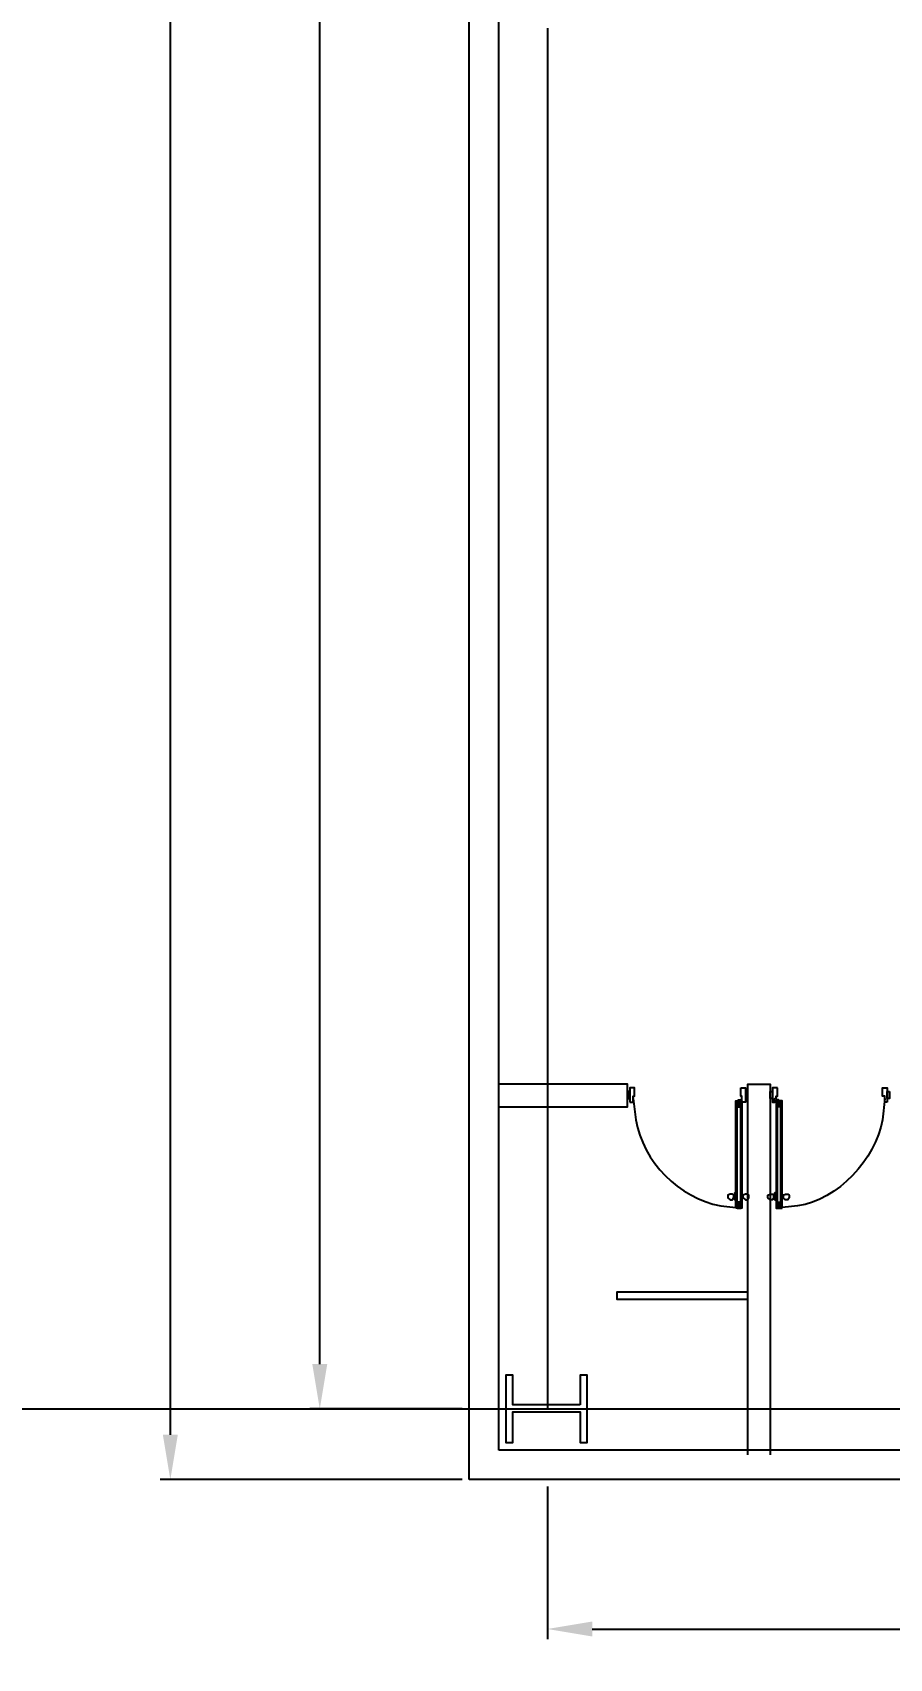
# Model space of a CAD drawing. Header units: millimetres. Extents: x -3 to 3438, y -2371 to 140.
# Drawn here: x 311.17 to 316.9, y 37.23 to 48.11 of the extents above; entities that cross this region are included whole.
import ezdxf

# ---------------------------------------------------------------- set-up
doc = ezdxf.new("R2010")
doc.units = ezdxf.units.MM
doc.linetypes.add('DASHDOT', pattern=[25.4, 12.7, -6.35, 0, -6.35])
doc.layers.get('0').update_dxf_attribs({"color": 3})
for name, color, linetype in [('1- 2', 223, 'Continuous'), ('1- muro de carga', 5, 'Continuous'), ('dim-75', 2, 'Continuous'), ('ejes', 140, 'DASHDOT'), ('PUERTAS', 2, 'Continuous')]:
    doc.layers.add(name, color=color, linetype=linetype)
doc.layers.add('2', color=223, linetype='Continuous', lineweight=5)
doc.styles.add('TEXTOS', font='romans.shx')
doc.dimstyles.new('DIM-75P', dxfattribs={"dimtxt": 0.3, "dimasz": 0.3, "dimexe": 0.0675, "dimexo": 0.0468, "dimgap": 0.0375, "dimtad": 0, "dimtih": 1, "dimtoh": 1, "dimzin": 0, "dimdsep": 46, "dimtxsty": 'TEXTOS', "dimcen": 0.3, "dimclrd": 1, "dimclre": 1, "dimclrt": 2, "dimadec": 0, "dimazin": 0, "dimtfac": 1, "dimtmove": 1, "dimatfit": 3, "dimldrblk": 'flecha', "dimfxl": 0.045, "dimtolj": 1, "dimtzin": 0, "dimlwd": -1, "dimlwe": -1, "dimarcsym": 0})

# ---------------------------------------------------------------- blocks, each defined once
blk = doc.blocks.new('*D59')
at = {"layer": 'Defpoints', "color": 0, "transparency": 16777216}
for p in [(314.089, 118.429), (312.089, 38.429), (314.089, 38.429)]:
    blk.add_point(p, dxfattribs=at)
at = {"layer": 'dim-75', "color": 1, "transparency": 16777216}
for p, q in [((314.042, 118.429), (312.022, 118.429)), ((312.089, 118.129), (312.089, 78.616)), ((312.089, 38.729), (312.089, 78.241)), ((314.042, 38.429), (312.022, 38.429))]:
    blk.add_line(p, q, dxfattribs=at)
for points in [[(312.039, 118.129), (312.139, 118.129), (312.089, 118.429)], [(312.039, 38.729), (312.139, 38.729), (312.089, 38.429)]]:
    blk.add_solid(points, dxfattribs=at)
at = {"layer": 'dim-75', "color": 2, "transparency": 16777216, "insert": (312.089, 78.429), "char_height": 0.3, "attachment_point": 5, "style": 'TEXTOS'}
blk.add_mtext('\\A1;80.00', dxfattribs=at)
blk = doc.blocks.new('flecha')
at = {"ltscale": 6}
for points in [[(-0.021, 0.03), (-0.106, 0.13), (-0.124, 0.055), (-0.124, 0.212)], [(-0.021, -0.03), (-0.106, -0.13), (-0.124, -0.055), (-0.124, -0.212)]]:
    blk.add_hatch(color=256, dxfattribs=at).paths.add_polyline_path(points)
for p, q in [((0.009, -0.017), (-0.137, 0.242)), ((0.009, 0.017), (-0.137, -0.242)), ((-0.127, 0.244), (-0.127, 0.025)), ((-0.127, 0.025), (-0.104, 0.122)), ((0, 0), (-0.104, 0.122)), ((0, 0), (-0.104, -0.122)), ((-0.127, -0.025), (-0.127, -0.244)), ((-0.127, -0.025), (-0.104, -0.122))]:
    blk.add_line(p, q, dxfattribs=at)
for points in [[(-0.021, 0.03), (-0.106, 0.13), (-0.124, 0.055), (-0.124, 0.212)], [(-0.021, -0.03), (-0.106, -0.13), (-0.124, -0.055), (-0.124, -0.212)]]:
    blk.add_lwpolyline(points, close=True, dxfattribs=at)
blk = doc.blocks.new('*D60')
at = {"layer": 'Defpoints', "color": 0, "transparency": 16777216}
for p in [(313.089, 63.413), (314.089, 63.413), (314.089, 38.902)]:
    blk.add_point(p, dxfattribs=at)
at = {"layer": 'dim-75', "color": 1, "transparency": 16777216}
for p, q in [((314.042, 63.413), (313.022, 63.413)), ((313.089, 63.113), (313.089, 51.345)), ((313.089, 39.202), (313.089, 50.97)), ((314.042, 38.902), (313.022, 38.902))]:
    blk.add_line(p, q, dxfattribs=at)
for points in [[(313.039, 63.113), (313.139, 63.113), (313.089, 63.413)], [(313.039, 39.202), (313.139, 39.202), (313.089, 38.902)]]:
    blk.add_solid(points, dxfattribs=at)
at = {"layer": 'dim-75', "color": 2, "transparency": 16777216, "insert": (313.089, 51.158), "char_height": 0.3, "attachment_point": 5, "style": 'TEXTOS'}
blk.add_mtext('\\A1;24.51', dxfattribs=at)
blk = doc.blocks.new('*D18')
at = {"layer": 'Defpoints', "color": 0, "transparency": 16777216}
for p in [(314.612, 38.429), (324.62, 38.429), (324.62, 37.429)]:
    blk.add_point(p, dxfattribs=at)
at = {"layer": 'dim-75', "color": 1, "transparency": 16777216}
for p, q in [((314.612, 38.382), (314.612, 37.361)), ((324.62, 38.382), (324.62, 37.361)), ((314.912, 37.429), (319, 37.429)), ((324.32, 37.429), (320.232, 37.429))]:
    blk.add_line(p, q, dxfattribs=at)
for points in [[(314.912, 37.479), (314.912, 37.379), (314.612, 37.429)], [(324.32, 37.479), (324.32, 37.379), (324.62, 37.429)]]:
    blk.add_solid(points, dxfattribs=at)
at = {"layer": 'dim-75', "color": 2, "transparency": 16777216, "insert": (319.616, 37.429), "char_height": 0.3, "attachment_point": 5, "style": 'TEXTOS'}
blk.add_mtext('\\A1;10.00', dxfattribs=at)

msp = doc.modelspace()

# ---------------------------------------------------------------- linework, layer by layer
at = {"layer": '1- 2', "lineweight": 25}
msp.add_lwpolyline([(314.832, 38.93), (314.381, 38.93), (314.381, 39.128), (314.334, 39.128), (314.334, 38.677), (314.381, 38.677), (314.381, 38.883), (314.832, 38.883), (314.832, 38.677), (314.879, 38.677), (314.879, 39.128), (314.832, 39.128), (314.832, 38.93)], dxfattribs=at)
msp.add_lwpolyline([(314.832, 38.93), (314.381, 38.93), (314.381, 39.128), (314.334, 39.128), (314.334, 38.677), (314.381, 38.677), (314.381, 38.883), (314.832, 38.883), (314.832, 38.677), (314.879, 38.677), (314.879, 39.128), (314.832, 39.128), (314.832, 38.93)], dxfattribs=at)
at = {"layer": '1- muro de carga', "lineweight": 25}
msp.add_lwpolyline([(314.089, 38.429), (314.089, 118.429), (455.171, 118.429), (476.656, 38.429)], close=True, dxfattribs=at)
for points in [[(320.179, 38.626), (314.287, 38.626), (314.287, 118.231), (455.012, 118.231), (476.395, 38.626), (321.38, 38.626)], [(314.287, 40.925), (315.148, 40.925), (315.148, 41.075), (314.287, 41.075)], [(315.953, 38.594), (315.953, 41.075), (316.103, 41.075), (316.103, 38.594)]]:
    msp.add_lwpolyline(points, dxfattribs=at)
at = {"layer": '2', "lineweight": 25}
msp.add_lwpolyline([(315.953, 39.684), (315.076, 39.684), (315.076, 39.637), (315.953, 39.637)], dxfattribs=at)
at = {"layer": 'ejes'}
for p, q in [((314.612, 124.645), (314.612, 38.902)), ((306.08, 38.902), (476.538, 38.902))]:
    msp.add_line(p, q, dxfattribs=at)
at = {"layer": 'PUERTAS', "lineweight": 25}
for points in [[(315.163, 40.956), (315.187, 40.956), (315.187, 40.996), (315.195, 40.996), (315.195, 41.051), (315.163, 41.051), (315.163, 40.956)], [(315.906, 41.051), (315.937, 41.051), (315.937, 40.956), (315.914, 40.956), (315.914, 40.996), (315.906, 40.996), (315.906, 41.051)], [(316.151, 41.051), (316.119, 41.051), (316.119, 40.956), (316.135, 40.956), (316.135, 40.98), (316.143, 40.98), (316.143, 40.996), (316.151, 40.996), (316.151, 41.051)], [(316.885, 40.956), (316.87, 40.956), (316.87, 40.996), (316.854, 40.996), (316.854, 41.051), (316.885, 41.051), (316.885, 40.956)], [(315.148, 41.027), (315.148, 40.98), (315.163, 40.98), (315.163, 41.027), (315.148, 41.027)], [(315.148, 40.98), (315.148, 40.98)], [(315.874, 40.245), (315.874, 40.964), (315.914, 40.964), (315.914, 40.245), (315.874, 40.245)], [(315.906, 40.925), (315.906, 40.964), (315.882, 40.964), (315.882, 40.925), (315.906, 40.925)], [(315.882, 40.925), (315.906, 40.964)], [(315.906, 40.925), (315.882, 40.964)], [(315.882, 40.285), (315.882, 40.925)], [(315.906, 40.964), (315.89, 40.964), (315.89, 40.972), (315.906, 40.972)], [(315.906, 40.285), (315.906, 40.925)], [(315.914, 40.964), (315.914, 40.972)], [(315.937, 41.027), (315.937, 40.98), (315.953, 40.98), (315.953, 41.027), (315.937, 41.027)], [(315.937, 40.98), (315.937, 40.98)], [(316.119, 41.027), (316.119, 40.98), (316.103, 40.98), (316.103, 41.027), (316.119, 41.027)], [(316.119, 40.98), (316.119, 40.98)], [(316.143, 40.964), (316.159, 40.964), (316.159, 40.972), (316.143, 40.972)], [(316.182, 40.245), (316.182, 40.964), (316.143, 40.964), (316.143, 40.245), (316.182, 40.245)], [(316.151, 40.925), (316.151, 40.964), (316.174, 40.964), (316.174, 40.925), (316.151, 40.925)], [(316.174, 40.925), (316.151, 40.964)], [(316.151, 40.925), (316.174, 40.964)], [(316.151, 40.285), (316.151, 40.925)], [(316.174, 40.285), (316.174, 40.925)], [(316.901, 41.027), (316.901, 40.98), (316.885, 40.98), (316.885, 41.027), (316.901, 41.027)], [(316.901, 40.98), (316.901, 40.98)], [(315.858, 40.332), (315.851, 40.34), (315.835, 40.34), (315.819, 40.332), (315.819, 40.316), (315.835, 40.301), (315.851, 40.301), (315.858, 40.316)], [(315.858, 40.332), (315.866, 40.332)], [(315.858, 40.324), (315.866, 40.324)], [(315.858, 40.324), (315.866, 40.324)], [(315.866, 40.34), (315.874, 40.34)], [(315.866, 40.34), (315.874, 40.34)], [(315.866, 40.332), (315.874, 40.332)], [(315.866, 40.332), (315.874, 40.332)], [(315.866, 40.324), (315.874, 40.324)], [(315.866, 40.316), (315.874, 40.316)], [(315.866, 40.316), (315.874, 40.316)], [(315.866, 40.308), (315.874, 40.308)], [(315.866, 40.301), (315.874, 40.301)], [(315.882, 40.245), (315.906, 40.285)], [(315.882, 40.285), (315.906, 40.245), (315.906, 40.285), (315.882, 40.285), (315.882, 40.245), (315.906, 40.245)], [(315.914, 40.332), (315.914, 40.34), (315.914, 40.348), (315.914, 40.356)], [(315.914, 40.301), (315.914, 40.348)], [(315.914, 40.316), (315.914, 40.324), (315.914, 40.332), (315.914, 40.34), (315.914, 40.348)], [(315.914, 40.34), (315.914, 40.348)], [(315.922, 40.332), (315.914, 40.332)], [(315.922, 40.324), (315.914, 40.324)], [(315.922, 40.324), (315.914, 40.324)], [(315.914, 40.301), (315.914, 40.308), (315.914, 40.316), (315.914, 40.324)], [(315.914, 40.308), (315.914, 40.316)], [(315.914, 40.301), (315.914, 40.308)], [(315.922, 40.316), (315.937, 40.301), (315.953, 40.301), (315.961, 40.316), (315.961, 40.332), (315.953, 40.34), (315.937, 40.34), (315.922, 40.332)], [(316.127, 40.316), (316.119, 40.301), (316.103, 40.301), (316.087, 40.316), (316.087, 40.332), (316.103, 40.34), (316.119, 40.34), (316.127, 40.332)], [(316.127, 40.332), (316.135, 40.332)], [(316.127, 40.324), (316.135, 40.324)], [(316.127, 40.324), (316.135, 40.324)], [(316.135, 40.301), (316.135, 40.348)], [(316.135, 40.34), (316.143, 40.34)], [(316.135, 40.34), (316.143, 40.34)], [(316.135, 40.332), (316.143, 40.332)], [(316.135, 40.332), (316.143, 40.332)], [(316.135, 40.324), (316.143, 40.324)], [(316.135, 40.316), (316.143, 40.316)], [(316.135, 40.316), (316.143, 40.316)], [(316.135, 40.308), (316.143, 40.308)], [(316.135, 40.301), (316.143, 40.301)], [(316.174, 40.245), (316.151, 40.285)], [(316.174, 40.285), (316.151, 40.245), (316.151, 40.285), (316.174, 40.285), (316.174, 40.245), (316.151, 40.245)], [(316.182, 40.34), (316.182, 40.348), (316.182, 40.356)], [(316.182, 40.34), (316.182, 40.348)], [(316.182, 40.332), (316.182, 40.34), (316.182, 40.348)], [(316.182, 40.301), (316.182, 40.348)], [(316.182, 40.332), (316.182, 40.34)], [(316.19, 40.332), (316.182, 40.332)], [(316.182, 40.324), (316.182, 40.332)], [(316.19, 40.324), (316.182, 40.324)], [(316.19, 40.324), (316.182, 40.324)], [(316.182, 40.316), (316.182, 40.324)], [(316.182, 40.301), (316.182, 40.308), (316.182, 40.316), (316.182, 40.324)], [(316.182, 40.308), (316.182, 40.316)], [(316.19, 40.332), (316.206, 40.34), (316.222, 40.34), (316.23, 40.332), (316.23, 40.316), (316.222, 40.301), (316.206, 40.301), (316.19, 40.316)]]:
    msp.add_lwpolyline(points, dxfattribs=at)
for points, knots in [([(315.187, 40.98), (315.187, 40.98), (315.203, 40.838), (315.203, 40.838), (315.252, 40.555), (315.491, 40.315), (315.772, 40.261), (315.772, 40.261), (315.914, 40.245), (315.914, 40.245)], [0, 0, 0, 0, 1, 1, 1, 2, 2, 2, 3, 3, 3, 3]), ([(316.87, 40.98), (316.87, 40.98), (316.854, 40.838), (316.854, 40.838), (316.807, 40.571), (316.558, 40.303), (316.285, 40.261), (316.285, 40.261), (316.143, 40.245), (316.143, 40.245)], [0, 0, 0, 0, 1, 1, 1, 2, 2, 2, 3, 3, 3, 3]), ([(315.858, 40.332), (315.858, 40.332), (315.866, 40.332), (315.866, 40.332), (315.866, 40.332), (315.858, 40.332), (315.858, 40.332), (315.858, 40.332), (315.858, 40.316), (315.858, 40.316)], [0, 0, 0, 0, 1, 1, 1, 2, 2, 2, 3, 3, 3, 3]), ([(315.858, 40.316), (315.858, 40.316), (315.866, 40.316), (315.866, 40.316), (315.866, 40.316), (315.858, 40.316), (315.858, 40.316), (315.858, 40.316), (315.866, 40.316), (315.866, 40.316)], [0, 0, 0, 0, 1, 1, 1, 2, 2, 2, 3, 3, 3, 3]), ([(315.866, 40.348), (315.866, 40.348), (315.874, 40.348), (315.874, 40.348), (315.874, 40.348), (315.866, 40.348), (315.866, 40.348), (315.866, 40.348), (315.874, 40.348), (315.874, 40.348), (315.874, 40.348), (315.866, 40.348), (315.866, 40.348), (315.866, 40.348), (315.874, 40.348), (315.874, 40.348), (315.874, 40.348), (315.866, 40.348), (315.866, 40.348), (315.866, 40.348), (315.874, 40.348), (315.874, 40.348), (315.874, 40.348), (315.866, 40.348), (315.866, 40.348)], [0, 0, 0, 0, 1, 1, 1, 2, 2, 2, 3, 3, 3, 4, 4, 4, 5, 5, 5, 6, 6, 6, 7, 7, 7, 8, 8, 8, 8]), ([(315.866, 40.301), (315.866, 40.301), (315.874, 40.301), (315.874, 40.301), (315.874, 40.301), (315.866, 40.301), (315.866, 40.301), (315.866, 40.301), (315.874, 40.301), (315.874, 40.301), (315.874, 40.301), (315.866, 40.301), (315.866, 40.301), (315.866, 40.301), (315.874, 40.301), (315.874, 40.301), (315.874, 40.301), (315.866, 40.301), (315.866, 40.301), (315.866, 40.301), (315.874, 40.301), (315.874, 40.301), (315.874, 40.301), (315.866, 40.301), (315.866, 40.301), (315.866, 40.301), (315.866, 40.348), (315.866, 40.348)], [0, 0, 0, 0, 1, 1, 1, 2, 2, 2, 3, 3, 3, 4, 4, 4, 5, 5, 5, 6, 6, 6, 7, 7, 7, 8, 8, 8, 9, 9, 9, 9]), ([(315.866, 40.34), (315.866, 40.34), (315.874, 40.34), (315.874, 40.34), (315.874, 40.34), (315.866, 40.34), (315.866, 40.34), (315.866, 40.34), (315.874, 40.34), (315.874, 40.34)], [0, 0, 0, 0, 1, 1, 1, 2, 2, 2, 3, 3, 3, 3]), ([(315.866, 40.308), (315.866, 40.308), (315.874, 40.308), (315.874, 40.308), (315.874, 40.308), (315.866, 40.308), (315.866, 40.308), (315.866, 40.308), (315.874, 40.308), (315.874, 40.308)], [0, 0, 0, 0, 1, 1, 1, 2, 2, 2, 3, 3, 3, 3]), ([(315.922, 40.316), (315.922, 40.316), (315.922, 40.332), (315.922, 40.332), (315.922, 40.332), (315.914, 40.332), (315.914, 40.332), (315.914, 40.332), (315.922, 40.332), (315.922, 40.332)], [0, 0, 0, 0, 1, 1, 1, 2, 2, 2, 3, 3, 3, 3]), ([(315.922, 40.316), (315.922, 40.316), (315.914, 40.316), (315.914, 40.316), (315.914, 40.316), (315.922, 40.316), (315.922, 40.316), (315.922, 40.316), (315.914, 40.316), (315.914, 40.316)], [0, 0, 0, 0, 1, 1, 1, 2, 2, 2, 3, 3, 3, 3]), ([(316.127, 40.316), (316.127, 40.316), (316.127, 40.332), (316.127, 40.332), (316.127, 40.332), (316.135, 40.332), (316.135, 40.332), (316.135, 40.332), (316.127, 40.332), (316.127, 40.332)], [0, 0, 0, 0, 1, 1, 1, 2, 2, 2, 3, 3, 3, 3]), ([(316.127, 40.316), (316.127, 40.316), (316.135, 40.316), (316.135, 40.316), (316.135, 40.316), (316.127, 40.316), (316.127, 40.316), (316.127, 40.316), (316.135, 40.316), (316.135, 40.316)], [0, 0, 0, 0, 1, 1, 1, 2, 2, 2, 3, 3, 3, 3]), ([(316.135, 40.348), (316.135, 40.348), (316.143, 40.348), (316.143, 40.348), (316.143, 40.348), (316.135, 40.348), (316.135, 40.348), (316.135, 40.348), (316.143, 40.348), (316.143, 40.348), (316.143, 40.348), (316.135, 40.348), (316.135, 40.348), (316.135, 40.348), (316.143, 40.348), (316.143, 40.348), (316.143, 40.348), (316.135, 40.348), (316.135, 40.348), (316.135, 40.348), (316.143, 40.348), (316.143, 40.348), (316.143, 40.348), (316.135, 40.348), (316.135, 40.348)], [0, 0, 0, 0, 1, 1, 1, 2, 2, 2, 3, 3, 3, 4, 4, 4, 5, 5, 5, 6, 6, 6, 7, 7, 7, 8, 8, 8, 8]), ([(316.135, 40.34), (316.135, 40.34), (316.143, 40.34), (316.143, 40.34), (316.143, 40.34), (316.135, 40.34), (316.135, 40.34), (316.135, 40.34), (316.143, 40.34), (316.143, 40.34)], [0, 0, 0, 0, 1, 1, 1, 2, 2, 2, 3, 3, 3, 3]), ([(316.135, 40.308), (316.135, 40.308), (316.143, 40.308), (316.143, 40.308), (316.143, 40.308), (316.135, 40.308), (316.135, 40.308), (316.135, 40.308), (316.143, 40.308), (316.143, 40.308)], [0, 0, 0, 0, 1, 1, 1, 2, 2, 2, 3, 3, 3, 3]), ([(316.135, 40.301), (316.135, 40.301), (316.143, 40.301), (316.143, 40.301), (316.143, 40.301), (316.135, 40.301), (316.135, 40.301), (316.135, 40.301), (316.143, 40.301), (316.143, 40.301), (316.143, 40.301), (316.135, 40.301), (316.135, 40.301), (316.135, 40.301), (316.143, 40.301), (316.143, 40.301), (316.143, 40.301), (316.135, 40.301), (316.135, 40.301), (316.135, 40.301), (316.143, 40.301), (316.143, 40.301), (316.143, 40.301), (316.135, 40.301), (316.135, 40.301)], [0, 0, 0, 0, 1, 1, 1, 2, 2, 2, 3, 3, 3, 4, 4, 4, 5, 5, 5, 6, 6, 6, 7, 7, 7, 8, 8, 8, 8]), ([(316.19, 40.332), (316.19, 40.332), (316.182, 40.332), (316.182, 40.332), (316.182, 40.332), (316.19, 40.332), (316.19, 40.332), (316.19, 40.332), (316.19, 40.316), (316.19, 40.316)], [0, 0, 0, 0, 1, 1, 1, 2, 2, 2, 3, 3, 3, 3]), ([(316.19, 40.316), (316.19, 40.316), (316.182, 40.316), (316.182, 40.316), (316.182, 40.316), (316.19, 40.316), (316.19, 40.316), (316.19, 40.316), (316.182, 40.316), (316.182, 40.316)], [0, 0, 0, 0, 1, 1, 1, 2, 2, 2, 3, 3, 3, 3])]:
    msp.add_open_spline(points, degree=3, knots=knots, dxfattribs=at)

# ---------------------------------------------------------------- dimensions: what is measured, and where the dimension line sits
at = {"layer": 'dim-75'}
for base, p1, p2, picture, middle in [((312.089, 38.429), (314.089, 118.429), (314.089, 38.429), '*D59', (312.089, 78.429)), ((313.089, 63.413), (314.089, 38.902), (314.089, 63.413), '*D60', (313.089, 51.158))]:
    dim = msp.add_linear_dim(base=base, p1=p1, p2=p2, angle=90, dimstyle='DIM-75P', dxfattribs=at)
    dim.commit()
    dim.dimension.update_dxf_attribs({"geometry": picture, "text_midpoint": middle})
dim = msp.add_linear_dim(base=(324.62, 37.429), p1=(314.612, 38.429), p2=(324.62, 38.429), text='10.00', dimstyle='DIM-75P', dxfattribs=at)
dim.commit()
dim.dimension.update_dxf_attribs({"geometry": '*D18', "text_midpoint": (319.616, 37.429)})

doc.saveas('drawing.dxf')
